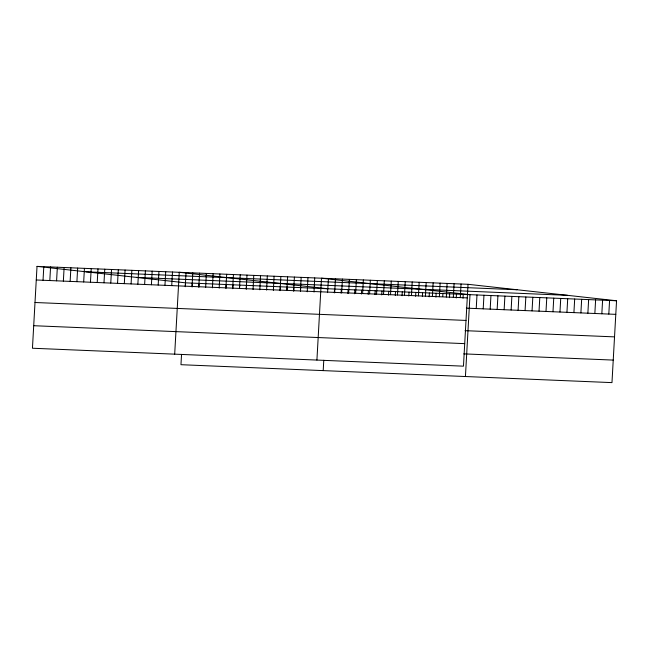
<?xml version="1.0" encoding="UTF-8"?>
<svg xmlns="http://www.w3.org/2000/svg" width="649" height="649" viewBox="0 0 649 649"><rect width="100%" height="100%" fill="white"/><g stroke="black" fill="none" stroke-linecap="round" stroke-linejoin="round"><path stroke-width="0.97" d="M37.025 266.382L32.45 348.237L463.459 366.166L468.034 284.303L37.025 266.382L185.541 282.834L616.55 300.763L611.975 382.618L180.966 364.697L181.542 354.37M43.037 280.254L43.799 266.666M49.811 280.538L50.573 266.942M56.585 280.822L57.347 267.226M63.359 281.098L64.121 267.51M70.133 281.382L70.895 267.786M76.906 281.666L77.661 268.069M83.68 281.95L84.435 268.353M90.454 282.226L91.209 268.637M97.22 282.51L97.983 268.913M103.994 282.794L104.757 269.197M110.768 283.069L111.531 269.481M117.542 283.353L118.305 269.757M124.316 283.637L125.079 270.041M131.09 283.921L131.852 270.325M137.864 284.197L138.618 270.609M144.638 284.481L145.392 270.884M151.412 284.765L152.166 271.168M158.178 285.049L158.94 271.452M164.951 285.325L165.714 271.728M171.725 285.609L172.488 272.012M174.686 354.151L179.262 272.296L327.769 288.748M185.273 286.168L186.036 272.58M185.322 286.72L185.541 282.834M192.047 286.452L192.81 272.856M192.096 287.004L192.315 283.118M198.821 286.736L199.576 273.14M198.87 287.288L199.089 283.402M205.644 287.564L206.35 273.424M212.418 287.848L213.123 273.708M219.192 288.132L219.897 273.983M225.909 287.864L226.671 274.267M225.957 288.407L226.177 284.53M232.683 288.14L233.445 274.551M232.731 288.691L232.95 284.806M239.457 288.424L240.219 274.827M239.562 288.002L239.724 285.089M246.231 288.708L246.993 275.111M246.279 289.259L246.498 285.373M253.053 289.535L253.759 275.395M259.827 289.819L260.533 275.679M266.601 290.103L267.307 275.955M273.375 290.387L274.081 276.239M280.092 290.119L280.855 276.523M280.149 290.663L280.36 286.777M286.866 290.395L287.629 276.798M286.972 289.973L287.134 287.061M293.64 290.679L294.403 277.082M293.689 291.231L293.908 287.345M300.414 290.963L301.177 277.366M300.463 291.506L300.682 287.629M307.237 291.79L307.951 277.65M314.011 292.074L314.716 277.926M316.915 360.065L321.49 278.21L470.006 294.67L465.43 376.525M323.194 370.611L323.778 360.284M327.558 292.634L328.475 278.502M334.332 292.918L334.543 289.032M334.689 292.383L335.452 278.794M341.106 293.202L341.317 289.316M341.666 292.675L342.429 279.078M347.872 293.478L348.091 289.6M348.643 292.967L349.405 279.37M354.646 293.762L354.865 289.876M355.628 293.259L356.382 279.662M361.42 294.046L361.639 290.16M362.604 293.543L363.359 279.954M368.194 294.33L368.413 290.444M369.581 293.835L370.344 280.238M374.968 294.605L375.187 290.728M376.558 294.127L377.32 280.53M381.742 294.889L381.961 291.003M383.535 294.419L384.297 280.822M388.516 295.173L388.727 291.287M390.52 294.711L391.274 281.114M395.29 295.449L395.501 291.571M397.496 294.995L398.251 281.406M402.056 295.733L402.275 291.847M404.473 295.287L405.236 281.69M408.829 296.017L409.048 292.131M411.45 295.579L412.212 281.982M415.603 296.301L415.822 292.415M418.427 295.871L419.189 282.274M422.377 296.577L422.596 292.699M425.403 296.155L426.166 282.566M429.151 296.861L429.37 292.975M432.388 296.447L433.143 282.85M435.925 297.145L436.144 293.259M439.365 296.739L440.127 283.142M442.748 296.455L442.918 293.543M446.342 297.031L447.104 283.435M449.473 297.704L449.684 293.819M453.318 297.323L454.081 283.727M456.247 297.988L456.458 294.102M460.295 297.607L461.058 284.011M463.013 298.272L463.232 294.386M476.228 308.551L476.983 294.954M483.205 308.843L483.959 295.246M490.182 309.135L490.944 295.538M497.158 309.427L497.921 295.83M504.135 309.711L504.898 296.114M511.12 310.003L511.874 296.406M518.097 310.295L518.851 296.698M525.073 310.587L525.836 296.991M532.05 310.871L532.813 297.283M539.027 311.163L539.79 297.567M546.004 311.455L546.766 297.859M552.989 311.747L553.743 298.151M559.965 312.031L560.728 298.443M566.942 312.323L567.705 298.727M573.919 312.615L574.681 299.019M580.896 312.907L581.658 299.311M587.88 313.199L588.635 299.603M594.857 313.483L595.612 299.895M601.834 313.775L602.596 300.179M608.811 314.067L609.573 300.471M86.033 271.809L517.042 289.738M136.533 277.407L567.542 295.327M36.263 279.979L467.28 297.899M466.347 308.145L615.787 314.359M35.005 302.499L466.014 320.428M465.082 330.666L614.53 336.88M33.707 325.709L464.716 343.637M463.784 353.875L613.232 360.09M468.034 284.303L616.55 300.763"/></g></svg>
